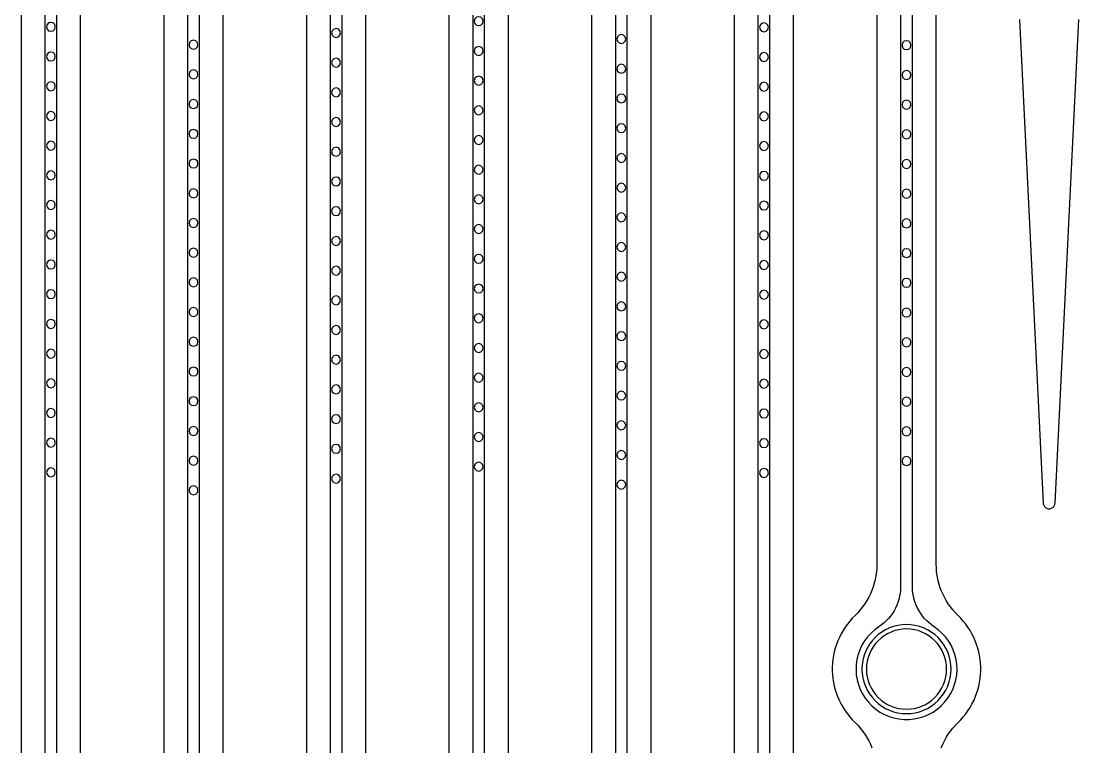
# Model space of a CAD drawing. Header units: metres. Extents: x -1805 to 1655, y -683 to 39617.
# Drawn here: x 216 to 394, y 1701.2 to 1823.3 of the extents above; entities that cross this region are included whole.
import ezdxf

# ---------------------------------------------------------------- set-up
doc = ezdxf.new("R2010")
doc.units = ezdxf.units.M
for name, color, linetype in [('Etching', 5, 'CONTINUOUS'), ('IONP', 7, 'CONTINUOUS'), ('Metal', 4, 'CONTINUOUS'), ('pad_etching', 1, 'CONTINUOUS'), ('PEDOT_SIROF', 6, 'CONTINUOUS')]:
    doc.layers.add(name, color=color, linetype=linetype)

msp = doc.modelspace()

# ---------------------------------------------------------------- linework, layer by layer
at = {"layer": 'Etching'}
for points in [[(216, 9134.24), (216, 970.02)], [(226, 970.02), (226, 9134.24)], [(240, 9134.24), (240, 1097.01)], [(250, 1097.01), (250, 9134.24)], [(264, 9134.24), (264, 1223.99)], [(274, 1223.99), (274, 9134.24)], [(288, 9134.24), (288, 1350.98)], [(298, 1350.98), (298, 9134.24)], [(312, 9134.24), (312, 1477.96)], [(322, 1477.96), (322, 9134.24)], [(336, 9134.24), (336, 1604.94)], [(346, 1604.94), (346, 9134.24)], [(360, 9134.24), (360, 1731.93), (359.98, 1731.29), (359.93, 1730.64), (359.85, 1730.01), (359.73, 1729.38), (359.57, 1728.75), (359.38, 1728.14), (359.17, 1727.53), (358.91, 1726.94), (358.63, 1726.36), (358.32, 1725.8), (357.97, 1725.26), (357.6, 1724.73), (357.2, 1724.23), (356.78, 1723.75), (356.33, 1723.29), (355.87, 1722.83), (355.44, 1722.34), (355.04, 1721.83), (354.66, 1721.31), (354.31, 1720.76), (353.99, 1720.2), (353.7, 1719.62), (353.43, 1719.03), (353.2, 1718.42), (353.01, 1717.8), (352.84, 1717.18), (352.71, 1716.54), (352.6, 1715.9), (352.54, 1715.26), (352.5, 1714.61), (352.5, 1713.96), (352.54, 1713.31), (352.6, 1712.67), (352.71, 1712.03), (352.84, 1711.39), (353.01, 1710.77), (353.2, 1710.15), (353.43, 1709.54), (353.7, 1708.95), (353.99, 1708.37), (354.31, 1707.81), (354.66, 1707.26), (355.04, 1706.74), (355.44, 1706.23), (355.87, 1705.75), (356.33, 1705.28), (356.78, 1704.83), (357.2, 1704.34), (357.6, 1703.84), (357.97, 1703.32), (358.32, 1702.77), (358.63, 1702.21), (358.91, 1701.63), (359.17, 1701.04)], [(370.83, 1701.04), (371.09, 1701.63), (371.37, 1702.21), (371.68, 1702.77), (372.03, 1703.32), (372.4, 1703.84), (372.8, 1704.34), (373.22, 1704.83), (373.67, 1705.28), (374.13, 1705.75), (374.56, 1706.23), (374.96, 1706.74), (375.34, 1707.26), (375.69, 1707.81), (376.01, 1708.37), (376.3, 1708.95), (376.57, 1709.54), (376.8, 1710.15), (376.99, 1710.77), (377.16, 1711.39), (377.29, 1712.03), (377.4, 1712.67), (377.46, 1713.31), (377.5, 1713.96), (377.5, 1714.61), (377.46, 1715.26), (377.4, 1715.9), (377.29, 1716.54), (377.16, 1717.18), (376.99, 1717.8), (376.8, 1718.42), (376.57, 1719.03), (376.3, 1719.62), (376.01, 1720.2), (375.69, 1720.76), (375.34, 1721.31), (374.96, 1721.83), (374.56, 1722.34), (374.13, 1722.83), (373.67, 1723.29), (373.22, 1723.75), (372.8, 1724.23), (372.4, 1724.73), (372.03, 1725.26), (371.68, 1725.8), (371.37, 1726.36), (371.09, 1726.94), (370.83, 1727.53), (370.62, 1728.14), (370.43, 1728.75), (370.27, 1729.38), (370.15, 1730.01), (370.07, 1730.64), (370.02, 1731.29), (370, 1731.93), (370, 9134.24)], [(384, 1823.63), (388, 1742.22), (388.02, 1742.09), (388.05, 1741.97), (388.09, 1741.85), (388.15, 1741.74), (388.22, 1741.64), (388.31, 1741.55), (388.41, 1741.46), (388.51, 1741.4), (388.63, 1741.34), (388.75, 1741.3), (388.87, 1741.28), (389, 1741.27), (389.13, 1741.28), (389.25, 1741.3), (389.37, 1741.34), (389.49, 1741.4), (389.59, 1741.46), (389.69, 1741.55), (389.78, 1741.64), (389.85, 1741.74), (389.91, 1741.85), (389.95, 1741.97), (389.98, 1742.09), (390, 1742.22), (394, 1823.63)]]:
    msp.add_lwpolyline(points, dxfattribs=at)
at = {"layer": 'IONP'}
for points in [[(221.75, 1822.38), (221.65, 1822.76), (221.38, 1823.03), (221, 1823.13), (220.62, 1823.03), (220.35, 1822.76), (220.25, 1822.38), (220.35, 1822.01), (220.62, 1821.73), (221, 1821.63), (221.38, 1821.73), (221.65, 1822.01), (221.75, 1822.38)], [(293.75, 1823.33), (293.65, 1823.71), (293.38, 1823.98), (293, 1824.08), (292.62, 1823.98), (292.35, 1823.71), (292.25, 1823.33), (292.35, 1822.96), (292.62, 1822.68), (293, 1822.58), (293.38, 1822.68), (293.65, 1822.96), (293.75, 1823.33)], [(341.75, 1822.3), (341.65, 1822.68), (341.38, 1822.95), (341, 1823.05), (340.62, 1822.95), (340.35, 1822.68), (340.25, 1822.3), (340.35, 1821.93), (340.62, 1821.65), (341, 1821.55), (341.38, 1821.65), (341.65, 1821.93), (341.75, 1822.3)], [(269.75, 1821.35), (269.65, 1821.72), (269.38, 1822), (269, 1822.1), (268.62, 1822), (268.35, 1821.72), (268.25, 1821.35), (268.35, 1820.97), (268.62, 1820.7), (269, 1820.6), (269.38, 1820.7), (269.65, 1820.97), (269.75, 1821.35)], [(317.75, 1820.32), (317.65, 1820.69), (317.38, 1820.97), (317, 1821.07), (316.62, 1820.97), (316.35, 1820.69), (316.25, 1820.32), (316.35, 1819.94), (316.62, 1819.67), (317, 1819.57), (317.38, 1819.67), (317.65, 1819.94), (317.75, 1820.32)], [(245.75, 1819.37), (245.65, 1819.74), (245.38, 1820.01), (245, 1820.12), (244.62, 1820.01), (244.35, 1819.74), (244.25, 1819.37), (244.35, 1818.99), (244.62, 1818.72), (245, 1818.62), (245.38, 1818.72), (245.65, 1818.99), (245.75, 1819.37)], [(365.75, 1819.29), (365.65, 1819.66), (365.38, 1819.94), (365, 1820.04), (364.62, 1819.94), (364.35, 1819.66), (364.25, 1819.29), (364.35, 1818.91), (364.62, 1818.64), (365, 1818.54), (365.38, 1818.64), (365.65, 1818.91), (365.75, 1819.29)], [(221.75, 1817.38), (221.65, 1817.76), (221.38, 1818.03), (221, 1818.13), (220.62, 1818.03), (220.35, 1817.76), (220.25, 1817.38), (220.35, 1817.01), (220.62, 1816.73), (221, 1816.63), (221.38, 1816.73), (221.65, 1817.01), (221.75, 1817.38)], [(293.75, 1818.33), (293.65, 1818.71), (293.38, 1818.98), (293, 1819.08), (292.62, 1818.98), (292.35, 1818.71), (292.25, 1818.33), (292.35, 1817.96), (292.62, 1817.68), (293, 1817.58), (293.38, 1817.68), (293.65, 1817.96), (293.75, 1818.33)], [(341.75, 1817.3), (341.65, 1817.68), (341.38, 1817.95), (341, 1818.05), (340.62, 1817.95), (340.35, 1817.68), (340.25, 1817.3), (340.35, 1816.93), (340.62, 1816.65), (341, 1816.55), (341.38, 1816.65), (341.65, 1816.93), (341.75, 1817.3)], [(269.75, 1816.35), (269.65, 1816.72), (269.38, 1817), (269, 1817.1), (268.62, 1817), (268.35, 1816.72), (268.25, 1816.35), (268.35, 1815.97), (268.62, 1815.7), (269, 1815.6), (269.38, 1815.7), (269.65, 1815.97), (269.75, 1816.35)], [(317.75, 1815.32), (317.65, 1815.69), (317.38, 1815.97), (317, 1816.07), (316.62, 1815.97), (316.35, 1815.69), (316.25, 1815.32), (316.35, 1814.94), (316.62, 1814.67), (317, 1814.57), (317.38, 1814.67), (317.65, 1814.94), (317.75, 1815.32)], [(245.75, 1814.37), (245.65, 1814.74), (245.38, 1815.01), (245, 1815.12), (244.62, 1815.01), (244.35, 1814.74), (244.25, 1814.37), (244.35, 1813.99), (244.62, 1813.72), (245, 1813.62), (245.38, 1813.72), (245.65, 1813.99), (245.75, 1814.37)], [(293.75, 1813.33), (293.65, 1813.71), (293.38, 1813.98), (293, 1814.08), (292.62, 1813.98), (292.35, 1813.71), (292.25, 1813.33), (292.35, 1812.96), (292.62, 1812.68), (293, 1812.58), (293.38, 1812.68), (293.65, 1812.96), (293.75, 1813.33)], [(365.75, 1814.29), (365.65, 1814.66), (365.38, 1814.94), (365, 1815.04), (364.62, 1814.94), (364.35, 1814.66), (364.25, 1814.29), (364.35, 1813.91), (364.62, 1813.64), (365, 1813.54), (365.38, 1813.64), (365.65, 1813.91), (365.75, 1814.29)], [(221.75, 1812.38), (221.65, 1812.76), (221.38, 1813.03), (221, 1813.13), (220.62, 1813.03), (220.35, 1812.76), (220.25, 1812.38), (220.35, 1812.01), (220.62, 1811.73), (221, 1811.63), (221.38, 1811.73), (221.65, 1812.01), (221.75, 1812.38)], [(269.75, 1811.35), (269.65, 1811.72), (269.38, 1812), (269, 1812.1), (268.62, 1812), (268.35, 1811.72), (268.25, 1811.35), (268.35, 1810.97), (268.62, 1810.7), (269, 1810.6), (269.38, 1810.7), (269.65, 1810.97), (269.75, 1811.35)], [(341.75, 1812.3), (341.65, 1812.68), (341.38, 1812.95), (341, 1813.05), (340.62, 1812.95), (340.35, 1812.68), (340.25, 1812.3), (340.35, 1811.93), (340.62, 1811.65), (341, 1811.55), (341.38, 1811.65), (341.65, 1811.93), (341.75, 1812.3)], [(317.75, 1810.32), (317.65, 1810.69), (317.38, 1810.97), (317, 1811.07), (316.62, 1810.97), (316.35, 1810.69), (316.25, 1810.32), (316.35, 1809.94), (316.62, 1809.67), (317, 1809.57), (317.38, 1809.67), (317.65, 1809.94), (317.75, 1810.32)], [(245.75, 1809.37), (245.65, 1809.74), (245.38, 1810.01), (245, 1810.12), (244.62, 1810.01), (244.35, 1809.74), (244.25, 1809.37), (244.35, 1808.99), (244.62, 1808.72), (245, 1808.62), (245.38, 1808.72), (245.65, 1808.99), (245.75, 1809.37)], [(293.75, 1808.33), (293.65, 1808.71), (293.38, 1808.98), (293, 1809.08), (292.62, 1808.98), (292.35, 1808.71), (292.25, 1808.33), (292.35, 1807.96), (292.62, 1807.68), (293, 1807.58), (293.38, 1807.68), (293.65, 1807.96), (293.75, 1808.33)], [(365.75, 1809.29), (365.65, 1809.66), (365.38, 1809.94), (365, 1810.04), (364.62, 1809.94), (364.35, 1809.66), (364.25, 1809.29), (364.35, 1808.91), (364.62, 1808.64), (365, 1808.54), (365.38, 1808.64), (365.65, 1808.91), (365.75, 1809.29)], [(221.75, 1807.38), (221.65, 1807.76), (221.38, 1808.03), (221, 1808.13), (220.62, 1808.03), (220.35, 1807.76), (220.25, 1807.38), (220.35, 1807.01), (220.62, 1806.73), (221, 1806.63), (221.38, 1806.73), (221.65, 1807.01), (221.75, 1807.38)], [(269.75, 1806.35), (269.65, 1806.72), (269.38, 1807), (269, 1807.1), (268.62, 1807), (268.35, 1806.72), (268.25, 1806.35), (268.35, 1805.97), (268.62, 1805.7), (269, 1805.6), (269.38, 1805.7), (269.65, 1805.97), (269.75, 1806.35)], [(341.75, 1807.3), (341.65, 1807.68), (341.38, 1807.95), (341, 1808.05), (340.62, 1807.95), (340.35, 1807.68), (340.25, 1807.3), (340.35, 1806.93), (340.62, 1806.65), (341, 1806.55), (341.38, 1806.65), (341.65, 1806.93), (341.75, 1807.3)], [(245.75, 1804.37), (245.65, 1804.74), (245.38, 1805.01), (245, 1805.12), (244.62, 1805.01), (244.35, 1804.74), (244.25, 1804.37), (244.35, 1803.99), (244.62, 1803.72), (245, 1803.62), (245.38, 1803.72), (245.65, 1803.99), (245.75, 1804.37)], [(317.75, 1805.32), (317.65, 1805.69), (317.38, 1805.97), (317, 1806.07), (316.62, 1805.97), (316.35, 1805.69), (316.25, 1805.32), (316.35, 1804.94), (316.62, 1804.67), (317, 1804.57), (317.38, 1804.67), (317.65, 1804.94), (317.75, 1805.32)], [(365.75, 1804.29), (365.65, 1804.66), (365.38, 1804.94), (365, 1805.04), (364.62, 1804.94), (364.35, 1804.66), (364.25, 1804.29), (364.35, 1803.91), (364.62, 1803.64), (365, 1803.54), (365.38, 1803.64), (365.65, 1803.91), (365.75, 1804.29)], [(293.75, 1803.33), (293.65, 1803.71), (293.38, 1803.98), (293, 1804.08), (292.62, 1803.98), (292.35, 1803.71), (292.25, 1803.33), (292.35, 1802.96), (292.62, 1802.68), (293, 1802.58), (293.38, 1802.68), (293.65, 1802.96), (293.75, 1803.33)], [(221.75, 1802.38), (221.65, 1802.76), (221.38, 1803.03), (221, 1803.13), (220.62, 1803.03), (220.35, 1802.76), (220.25, 1802.38), (220.35, 1802.01), (220.62, 1801.73), (221, 1801.63), (221.38, 1801.73), (221.65, 1802.01), (221.75, 1802.38)], [(269.75, 1801.35), (269.65, 1801.72), (269.38, 1802), (269, 1802.1), (268.62, 1802), (268.35, 1801.72), (268.25, 1801.35), (268.35, 1800.97), (268.62, 1800.7), (269, 1800.6), (269.38, 1800.7), (269.65, 1800.97), (269.75, 1801.35)], [(341.75, 1802.3), (341.65, 1802.68), (341.38, 1802.95), (341, 1803.05), (340.62, 1802.95), (340.35, 1802.68), (340.25, 1802.3), (340.35, 1801.93), (340.62, 1801.65), (341, 1801.55), (341.38, 1801.65), (341.65, 1801.93), (341.75, 1802.3)], [(245.75, 1799.37), (245.65, 1799.74), (245.38, 1800.01), (245, 1800.12), (244.62, 1800.01), (244.35, 1799.74), (244.25, 1799.37), (244.35, 1798.99), (244.62, 1798.72), (245, 1798.62), (245.38, 1798.72), (245.65, 1798.99), (245.75, 1799.37)], [(317.75, 1800.32), (317.65, 1800.69), (317.38, 1800.97), (317, 1801.07), (316.62, 1800.97), (316.35, 1800.69), (316.25, 1800.32), (316.35, 1799.94), (316.62, 1799.67), (317, 1799.57), (317.38, 1799.67), (317.65, 1799.94), (317.75, 1800.32)], [(365.75, 1799.29), (365.65, 1799.66), (365.38, 1799.94), (365, 1800.04), (364.62, 1799.94), (364.35, 1799.66), (364.25, 1799.29), (364.35, 1798.91), (364.62, 1798.64), (365, 1798.54), (365.38, 1798.64), (365.65, 1798.91), (365.75, 1799.29)], [(221.75, 1797.38), (221.65, 1797.76), (221.38, 1798.03), (221, 1798.13), (220.62, 1798.03), (220.35, 1797.76), (220.25, 1797.38), (220.35, 1797.01), (220.62, 1796.73), (221, 1796.63), (221.38, 1796.73), (221.65, 1797.01), (221.75, 1797.38)], [(293.75, 1798.33), (293.65, 1798.71), (293.38, 1798.98), (293, 1799.08), (292.62, 1798.98), (292.35, 1798.71), (292.25, 1798.33), (292.35, 1797.96), (292.62, 1797.68), (293, 1797.58), (293.38, 1797.68), (293.65, 1797.96), (293.75, 1798.33)], [(341.75, 1797.3), (341.65, 1797.68), (341.38, 1797.95), (341, 1798.05), (340.62, 1797.95), (340.35, 1797.68), (340.25, 1797.3), (340.35, 1796.93), (340.62, 1796.65), (341, 1796.55), (341.38, 1796.65), (341.65, 1796.93), (341.75, 1797.3)], [(269.75, 1796.35), (269.65, 1796.72), (269.38, 1797), (269, 1797.1), (268.62, 1797), (268.35, 1796.72), (268.25, 1796.35), (268.35, 1795.97), (268.62, 1795.7), (269, 1795.6), (269.38, 1795.7), (269.65, 1795.97), (269.75, 1796.35)], [(317.75, 1795.32), (317.65, 1795.69), (317.38, 1795.97), (317, 1796.07), (316.62, 1795.97), (316.35, 1795.69), (316.25, 1795.32), (316.35, 1794.94), (316.62, 1794.67), (317, 1794.57), (317.38, 1794.67), (317.65, 1794.94), (317.75, 1795.32)], [(245.75, 1794.37), (245.65, 1794.74), (245.38, 1795.01), (245, 1795.12), (244.62, 1795.01), (244.35, 1794.74), (244.25, 1794.37), (244.35, 1793.99), (244.62, 1793.72), (245, 1793.62), (245.38, 1793.72), (245.65, 1793.99), (245.75, 1794.37)], [(365.75, 1794.29), (365.65, 1794.66), (365.38, 1794.94), (365, 1795.04), (364.62, 1794.94), (364.35, 1794.66), (364.25, 1794.29), (364.35, 1793.91), (364.62, 1793.64), (365, 1793.54), (365.38, 1793.64), (365.65, 1793.91), (365.75, 1794.29)], [(221.75, 1792.38), (221.65, 1792.76), (221.38, 1793.03), (221, 1793.13), (220.62, 1793.03), (220.35, 1792.76), (220.25, 1792.38), (220.35, 1792.01), (220.62, 1791.73), (221, 1791.63), (221.38, 1791.73), (221.65, 1792.01), (221.75, 1792.38)], [(293.75, 1793.33), (293.65, 1793.71), (293.38, 1793.98), (293, 1794.08), (292.62, 1793.98), (292.35, 1793.71), (292.25, 1793.33), (292.35, 1792.96), (292.62, 1792.68), (293, 1792.58), (293.38, 1792.68), (293.65, 1792.96), (293.75, 1793.33)], [(341.75, 1792.3), (341.65, 1792.68), (341.38, 1792.95), (341, 1793.05), (340.62, 1792.95), (340.35, 1792.68), (340.25, 1792.3), (340.35, 1791.93), (340.62, 1791.65), (341, 1791.55), (341.38, 1791.65), (341.65, 1791.93), (341.75, 1792.3)], [(269.75, 1791.35), (269.65, 1791.72), (269.38, 1792), (269, 1792.1), (268.62, 1792), (268.35, 1791.72), (268.25, 1791.35), (268.35, 1790.97), (268.62, 1790.7), (269, 1790.6), (269.38, 1790.7), (269.65, 1790.97), (269.75, 1791.35)], [(317.75, 1790.32), (317.65, 1790.69), (317.38, 1790.97), (317, 1791.07), (316.62, 1790.97), (316.35, 1790.69), (316.25, 1790.32), (316.35, 1789.94), (316.62, 1789.67), (317, 1789.57), (317.38, 1789.67), (317.65, 1789.94), (317.75, 1790.32)], [(245.75, 1789.37), (245.65, 1789.74), (245.38, 1790.01), (245, 1790.12), (244.62, 1790.01), (244.35, 1789.74), (244.25, 1789.37), (244.35, 1788.99), (244.62, 1788.72), (245, 1788.62), (245.38, 1788.72), (245.65, 1788.99), (245.75, 1789.37)], [(293.75, 1788.33), (293.65, 1788.71), (293.38, 1788.98), (293, 1789.08), (292.62, 1788.98), (292.35, 1788.71), (292.25, 1788.33), (292.35, 1787.96), (292.62, 1787.68), (293, 1787.58), (293.38, 1787.68), (293.65, 1787.96), (293.75, 1788.33)], [(365.75, 1789.29), (365.65, 1789.66), (365.38, 1789.94), (365, 1790.04), (364.62, 1789.94), (364.35, 1789.66), (364.25, 1789.29), (364.35, 1788.91), (364.62, 1788.64), (365, 1788.54), (365.38, 1788.64), (365.65, 1788.91), (365.75, 1789.29)], [(221.75, 1787.38), (221.65, 1787.76), (221.38, 1788.03), (221, 1788.13), (220.62, 1788.03), (220.35, 1787.76), (220.25, 1787.38), (220.35, 1787.01), (220.62, 1786.73), (221, 1786.63), (221.38, 1786.73), (221.65, 1787.01), (221.75, 1787.38)], [(341.75, 1787.3), (341.65, 1787.68), (341.38, 1787.95), (341, 1788.05), (340.62, 1787.95), (340.35, 1787.68), (340.25, 1787.3), (340.35, 1786.93), (340.62, 1786.65), (341, 1786.55), (341.38, 1786.65), (341.65, 1786.93), (341.75, 1787.3)], [(269.75, 1786.35), (269.65, 1786.72), (269.38, 1787), (269, 1787.1), (268.62, 1787), (268.35, 1786.72), (268.25, 1786.35), (268.35, 1785.97), (268.62, 1785.7), (269, 1785.6), (269.38, 1785.7), (269.65, 1785.97), (269.75, 1786.35)], [(317.75, 1785.32), (317.65, 1785.69), (317.38, 1785.97), (317, 1786.07), (316.62, 1785.97), (316.35, 1785.69), (316.25, 1785.32), (316.35, 1784.94), (316.62, 1784.67), (317, 1784.57), (317.38, 1784.67), (317.65, 1784.94), (317.75, 1785.32)], [(245.75, 1784.37), (245.65, 1784.74), (245.38, 1785.01), (245, 1785.12), (244.62, 1785.01), (244.35, 1784.74), (244.25, 1784.37), (244.35, 1783.99), (244.62, 1783.72), (245, 1783.62), (245.38, 1783.72), (245.65, 1783.99), (245.75, 1784.37)], [(293.75, 1783.33), (293.65, 1783.71), (293.38, 1783.98), (293, 1784.08), (292.62, 1783.98), (292.35, 1783.71), (292.25, 1783.33), (292.35, 1782.96), (292.62, 1782.68), (293, 1782.58), (293.38, 1782.68), (293.65, 1782.96), (293.75, 1783.33)], [(365.75, 1784.29), (365.65, 1784.66), (365.38, 1784.94), (365, 1785.04), (364.62, 1784.94), (364.35, 1784.66), (364.25, 1784.29), (364.35, 1783.91), (364.62, 1783.64), (365, 1783.54), (365.38, 1783.64), (365.65, 1783.91), (365.75, 1784.29)], [(221.75, 1782.38), (221.65, 1782.76), (221.38, 1783.03), (221, 1783.13), (220.62, 1783.03), (220.35, 1782.76), (220.25, 1782.38), (220.35, 1782.01), (220.62, 1781.73), (221, 1781.63), (221.38, 1781.73), (221.65, 1782.01), (221.75, 1782.38)], [(269.75, 1781.35), (269.65, 1781.72), (269.38, 1782), (269, 1782.1), (268.62, 1782), (268.35, 1781.72), (268.25, 1781.35), (268.35, 1780.97), (268.62, 1780.7), (269, 1780.6), (269.38, 1780.7), (269.65, 1780.97), (269.75, 1781.35)], [(341.75, 1782.3), (341.65, 1782.68), (341.38, 1782.95), (341, 1783.05), (340.62, 1782.95), (340.35, 1782.68), (340.25, 1782.3), (340.35, 1781.93), (340.62, 1781.65), (341, 1781.55), (341.38, 1781.65), (341.65, 1781.93), (341.75, 1782.3)], [(245.75, 1779.37), (245.65, 1779.74), (245.38, 1780.01), (245, 1780.12), (244.62, 1780.01), (244.35, 1779.74), (244.25, 1779.37), (244.35, 1778.99), (244.62, 1778.72), (245, 1778.62), (245.38, 1778.72), (245.65, 1778.99), (245.75, 1779.37)], [(317.75, 1780.32), (317.65, 1780.69), (317.38, 1780.97), (317, 1781.07), (316.62, 1780.97), (316.35, 1780.69), (316.25, 1780.32), (316.35, 1779.94), (316.62, 1779.67), (317, 1779.57), (317.38, 1779.67), (317.65, 1779.94), (317.75, 1780.32)], [(365.75, 1779.29), (365.65, 1779.66), (365.38, 1779.94), (365, 1780.04), (364.62, 1779.94), (364.35, 1779.66), (364.25, 1779.29), (364.35, 1778.91), (364.62, 1778.64), (365, 1778.54), (365.38, 1778.64), (365.65, 1778.91), (365.75, 1779.29)], [(293.75, 1778.33), (293.65, 1778.71), (293.38, 1778.98), (293, 1779.08), (292.62, 1778.98), (292.35, 1778.71), (292.25, 1778.33), (292.35, 1777.96), (292.62, 1777.68), (293, 1777.58), (293.38, 1777.68), (293.65, 1777.96), (293.75, 1778.33)], [(221.75, 1777.38), (221.65, 1777.76), (221.38, 1778.03), (221, 1778.13), (220.62, 1778.03), (220.35, 1777.76), (220.25, 1777.38), (220.35, 1777.01), (220.62, 1776.73), (221, 1776.63), (221.38, 1776.73), (221.65, 1777.01), (221.75, 1777.38)], [(269.75, 1776.35), (269.65, 1776.72), (269.38, 1777), (269, 1777.1), (268.62, 1777), (268.35, 1776.72), (268.25, 1776.35), (268.35, 1775.97), (268.62, 1775.7), (269, 1775.6), (269.38, 1775.7), (269.65, 1775.97), (269.75, 1776.35)], [(341.75, 1777.3), (341.65, 1777.68), (341.38, 1777.95), (341, 1778.05), (340.62, 1777.95), (340.35, 1777.68), (340.25, 1777.3), (340.35, 1776.93), (340.62, 1776.65), (341, 1776.55), (341.38, 1776.65), (341.65, 1776.93), (341.75, 1777.3)], [(245.75, 1774.37), (245.65, 1774.74), (245.38, 1775.01), (245, 1775.12), (244.62, 1775.01), (244.35, 1774.74), (244.25, 1774.37), (244.35, 1773.99), (244.62, 1773.72), (245, 1773.62), (245.38, 1773.72), (245.65, 1773.99), (245.75, 1774.37)], [(317.75, 1775.32), (317.65, 1775.69), (317.38, 1775.97), (317, 1776.07), (316.62, 1775.97), (316.35, 1775.69), (316.25, 1775.32), (316.35, 1774.94), (316.62, 1774.67), (317, 1774.57), (317.38, 1774.67), (317.65, 1774.94), (317.75, 1775.32)], [(365.75, 1774.29), (365.65, 1774.66), (365.38, 1774.94), (365, 1775.04), (364.62, 1774.94), (364.35, 1774.66), (364.25, 1774.29), (364.35, 1773.91), (364.62, 1773.64), (365, 1773.54), (365.38, 1773.64), (365.65, 1773.91), (365.75, 1774.29)], [(221.75, 1772.38), (221.65, 1772.76), (221.38, 1773.03), (221, 1773.13), (220.62, 1773.03), (220.35, 1772.76), (220.25, 1772.38), (220.35, 1772.01), (220.62, 1771.73), (221, 1771.63), (221.38, 1771.73), (221.65, 1772.01), (221.75, 1772.38)], [(293.75, 1773.33), (293.65, 1773.71), (293.38, 1773.98), (293, 1774.08), (292.62, 1773.98), (292.35, 1773.71), (292.25, 1773.33), (292.35, 1772.96), (292.62, 1772.68), (293, 1772.58), (293.38, 1772.68), (293.65, 1772.96), (293.75, 1773.33)], [(341.75, 1772.3), (341.65, 1772.68), (341.38, 1772.95), (341, 1773.05), (340.62, 1772.95), (340.35, 1772.68), (340.25, 1772.3), (340.35, 1771.93), (340.62, 1771.65), (341, 1771.55), (341.38, 1771.65), (341.65, 1771.93), (341.75, 1772.3)], [(269.75, 1771.35), (269.65, 1771.72), (269.38, 1772), (269, 1772.1), (268.62, 1772), (268.35, 1771.72), (268.25, 1771.35), (268.35, 1770.97), (268.62, 1770.7), (269, 1770.6), (269.38, 1770.7), (269.65, 1770.97), (269.75, 1771.35)], [(245.75, 1769.37), (245.65, 1769.74), (245.38, 1770.01), (245, 1770.12), (244.62, 1770.01), (244.35, 1769.74), (244.25, 1769.37), (244.35, 1768.99), (244.62, 1768.72), (245, 1768.62), (245.38, 1768.72), (245.65, 1768.99), (245.75, 1769.37)], [(317.75, 1770.32), (317.65, 1770.69), (317.38, 1770.97), (317, 1771.07), (316.62, 1770.97), (316.35, 1770.69), (316.25, 1770.32), (316.35, 1769.94), (316.62, 1769.67), (317, 1769.57), (317.38, 1769.67), (317.65, 1769.94), (317.75, 1770.32)], [(365.75, 1769.29), (365.65, 1769.66), (365.38, 1769.94), (365, 1770.04), (364.62, 1769.94), (364.35, 1769.66), (364.25, 1769.29), (364.35, 1768.91), (364.62, 1768.64), (365, 1768.54), (365.38, 1768.64), (365.65, 1768.91), (365.75, 1769.29)], [(221.75, 1767.38), (221.65, 1767.76), (221.38, 1768.03), (221, 1768.13), (220.62, 1768.03), (220.35, 1767.76), (220.25, 1767.38), (220.35, 1767.01), (220.62, 1766.73), (221, 1766.63), (221.38, 1766.73), (221.65, 1767.01), (221.75, 1767.38)], [(293.75, 1768.33), (293.65, 1768.71), (293.38, 1768.98), (293, 1769.08), (292.62, 1768.98), (292.35, 1768.71), (292.25, 1768.33), (292.35, 1767.96), (292.62, 1767.68), (293, 1767.58), (293.38, 1767.68), (293.65, 1767.96), (293.75, 1768.33)], [(341.75, 1767.3), (341.65, 1767.68), (341.38, 1767.95), (341, 1768.05), (340.62, 1767.95), (340.35, 1767.68), (340.25, 1767.3), (340.35, 1766.93), (340.62, 1766.65), (341, 1766.55), (341.38, 1766.65), (341.65, 1766.93), (341.75, 1767.3)], [(269.75, 1766.35), (269.65, 1766.72), (269.38, 1767), (269, 1767.1), (268.62, 1767), (268.35, 1766.72), (268.25, 1766.35), (268.35, 1765.97), (268.62, 1765.7), (269, 1765.6), (269.38, 1765.7), (269.65, 1765.97), (269.75, 1766.35)], [(317.75, 1765.32), (317.65, 1765.69), (317.38, 1765.97), (317, 1766.07), (316.62, 1765.97), (316.35, 1765.69), (316.25, 1765.32), (316.35, 1764.94), (316.62, 1764.67), (317, 1764.57), (317.38, 1764.67), (317.65, 1764.94), (317.75, 1765.32)], [(245.75, 1764.37), (245.65, 1764.74), (245.38, 1765.01), (245, 1765.12), (244.62, 1765.01), (244.35, 1764.74), (244.25, 1764.37), (244.35, 1763.99), (244.62, 1763.72), (245, 1763.62), (245.38, 1763.72), (245.65, 1763.99), (245.75, 1764.37)], [(293.75, 1763.33), (293.65, 1763.71), (293.38, 1763.98), (293, 1764.08), (292.62, 1763.98), (292.35, 1763.71), (292.25, 1763.33), (292.35, 1762.96), (292.62, 1762.68), (293, 1762.58), (293.38, 1762.68), (293.65, 1762.96), (293.75, 1763.33)], [(365.75, 1764.29), (365.65, 1764.66), (365.38, 1764.94), (365, 1765.04), (364.62, 1764.94), (364.35, 1764.66), (364.25, 1764.29), (364.35, 1763.91), (364.62, 1763.64), (365, 1763.54), (365.38, 1763.64), (365.65, 1763.91), (365.75, 1764.29)], [(221.75, 1762.38), (221.65, 1762.76), (221.38, 1763.03), (221, 1763.13), (220.62, 1763.03), (220.35, 1762.76), (220.25, 1762.38), (220.35, 1762.01), (220.62, 1761.73), (221, 1761.63), (221.38, 1761.73), (221.65, 1762.01), (221.75, 1762.38)], [(341.75, 1762.3), (341.65, 1762.68), (341.38, 1762.95), (341, 1763.05), (340.62, 1762.95), (340.35, 1762.68), (340.25, 1762.3), (340.35, 1761.93), (340.62, 1761.65), (341, 1761.55), (341.38, 1761.65), (341.65, 1761.93), (341.75, 1762.3)], [(269.75, 1761.35), (269.65, 1761.72), (269.38, 1762), (269, 1762.1), (268.62, 1762), (268.35, 1761.72), (268.25, 1761.35), (268.35, 1760.97), (268.62, 1760.7), (269, 1760.6), (269.38, 1760.7), (269.65, 1760.97), (269.75, 1761.35)], [(317.75, 1760.32), (317.65, 1760.69), (317.38, 1760.97), (317, 1761.07), (316.62, 1760.97), (316.35, 1760.69), (316.25, 1760.32), (316.35, 1759.94), (316.62, 1759.67), (317, 1759.57), (317.38, 1759.67), (317.65, 1759.94), (317.75, 1760.32)], [(245.75, 1759.37), (245.65, 1759.74), (245.38, 1760.01), (245, 1760.12), (244.62, 1760.01), (244.35, 1759.74), (244.25, 1759.37), (244.35, 1758.99), (244.62, 1758.72), (245, 1758.62), (245.38, 1758.72), (245.65, 1758.99), (245.75, 1759.37)], [(293.75, 1758.33), (293.65, 1758.71), (293.38, 1758.98), (293, 1759.08), (292.62, 1758.98), (292.35, 1758.71), (292.25, 1758.33), (292.35, 1757.96), (292.62, 1757.68), (293, 1757.58), (293.38, 1757.68), (293.65, 1757.96), (293.75, 1758.33)], [(365.75, 1759.29), (365.65, 1759.66), (365.38, 1759.94), (365, 1760.04), (364.62, 1759.94), (364.35, 1759.66), (364.25, 1759.29), (364.35, 1758.91), (364.62, 1758.64), (365, 1758.54), (365.38, 1758.64), (365.65, 1758.91), (365.75, 1759.29)], [(221.75, 1757.38), (221.65, 1757.76), (221.38, 1758.03), (221, 1758.13), (220.62, 1758.03), (220.35, 1757.76), (220.25, 1757.38), (220.35, 1757.01), (220.62, 1756.73), (221, 1756.63), (221.38, 1756.73), (221.65, 1757.01), (221.75, 1757.38)], [(269.75, 1756.35), (269.65, 1756.72), (269.38, 1757), (269, 1757.1), (268.62, 1757), (268.35, 1756.72), (268.25, 1756.35), (268.35, 1755.97), (268.62, 1755.7), (269, 1755.6), (269.38, 1755.7), (269.65, 1755.97), (269.75, 1756.35)], [(341.75, 1757.3), (341.65, 1757.68), (341.38, 1757.95), (341, 1758.05), (340.62, 1757.95), (340.35, 1757.68), (340.25, 1757.3), (340.35, 1756.93), (340.62, 1756.65), (341, 1756.55), (341.38, 1756.65), (341.65, 1756.93), (341.75, 1757.3)], [(245.75, 1754.37), (245.65, 1754.74), (245.38, 1755.01), (245, 1755.12), (244.62, 1755.01), (244.35, 1754.74), (244.25, 1754.37), (244.35, 1753.99), (244.62, 1753.72), (245, 1753.62), (245.38, 1753.72), (245.65, 1753.99), (245.75, 1754.37)], [(317.75, 1755.32), (317.65, 1755.69), (317.38, 1755.97), (317, 1756.07), (316.62, 1755.97), (316.35, 1755.69), (316.25, 1755.32), (316.35, 1754.94), (316.62, 1754.67), (317, 1754.57), (317.38, 1754.67), (317.65, 1754.94), (317.75, 1755.32)], [(293.75, 1753.33), (293.65, 1753.71), (293.38, 1753.98), (293, 1754.08), (292.62, 1753.98), (292.35, 1753.71), (292.25, 1753.33), (292.35, 1752.96), (292.62, 1752.68), (293, 1752.58), (293.38, 1752.68), (293.65, 1752.96), (293.75, 1753.33)], [(365.75, 1754.29), (365.65, 1754.66), (365.38, 1754.94), (365, 1755.04), (364.62, 1754.94), (364.35, 1754.66), (364.25, 1754.29), (364.35, 1753.91), (364.62, 1753.64), (365, 1753.54), (365.38, 1753.64), (365.65, 1753.91), (365.75, 1754.29)], [(221.75, 1752.38), (221.65, 1752.76), (221.38, 1753.03), (221, 1753.13), (220.62, 1753.03), (220.35, 1752.76), (220.25, 1752.38), (220.35, 1752.01), (220.62, 1751.73), (221, 1751.63), (221.38, 1751.73), (221.65, 1752.01), (221.75, 1752.38)], [(269.75, 1751.35), (269.65, 1751.72), (269.38, 1752), (269, 1752.1), (268.62, 1752), (268.35, 1751.72), (268.25, 1751.35), (268.35, 1750.97), (268.62, 1750.7), (269, 1750.6), (269.38, 1750.7), (269.65, 1750.97), (269.75, 1751.35)], [(341.75, 1752.3), (341.65, 1752.68), (341.38, 1752.95), (341, 1753.05), (340.62, 1752.95), (340.35, 1752.68), (340.25, 1752.3), (340.35, 1751.93), (340.62, 1751.65), (341, 1751.55), (341.38, 1751.65), (341.65, 1751.93), (341.75, 1752.3)], [(245.75, 1749.37), (245.65, 1749.74), (245.38, 1750.01), (245, 1750.12), (244.62, 1750.01), (244.35, 1749.74), (244.25, 1749.37), (244.35, 1748.99), (244.62, 1748.72), (245, 1748.62), (245.38, 1748.72), (245.65, 1748.99), (245.75, 1749.37)], [(317.75, 1750.32), (317.65, 1750.69), (317.38, 1750.97), (317, 1751.07), (316.62, 1750.97), (316.35, 1750.69), (316.25, 1750.32), (316.35, 1749.94), (316.62, 1749.67), (317, 1749.57), (317.38, 1749.67), (317.65, 1749.94), (317.75, 1750.32)], [(365.75, 1749.29), (365.65, 1749.66), (365.38, 1749.94), (365, 1750.04), (364.62, 1749.94), (364.35, 1749.66), (364.25, 1749.29), (364.35, 1748.91), (364.62, 1748.64), (365, 1748.54), (365.38, 1748.64), (365.65, 1748.91), (365.75, 1749.29)], [(221.75, 1747.38), (221.65, 1747.76), (221.38, 1748.03), (221, 1748.13), (220.62, 1748.03), (220.35, 1747.76), (220.25, 1747.38), (220.35, 1747.01), (220.62, 1746.73), (221, 1746.63), (221.38, 1746.73), (221.65, 1747.01), (221.75, 1747.38)], [(293.75, 1748.33), (293.65, 1748.71), (293.38, 1748.98), (293, 1749.08), (292.62, 1748.98), (292.35, 1748.71), (292.25, 1748.33), (292.35, 1747.96), (292.62, 1747.68), (293, 1747.58), (293.38, 1747.68), (293.65, 1747.96), (293.75, 1748.33)], [(341.75, 1747.3), (341.65, 1747.68), (341.38, 1747.95), (341, 1748.05), (340.62, 1747.95), (340.35, 1747.68), (340.25, 1747.3), (340.35, 1746.93), (340.62, 1746.65), (341, 1746.55), (341.38, 1746.65), (341.65, 1746.93), (341.75, 1747.3)], [(269.75, 1746.35), (269.65, 1746.72), (269.38, 1747), (269, 1747.1), (268.62, 1747), (268.35, 1746.72), (268.25, 1746.35), (268.35, 1745.97), (268.62, 1745.7), (269, 1745.6), (269.38, 1745.7), (269.65, 1745.97), (269.75, 1746.35)], [(245.75, 1744.37), (245.65, 1744.74), (245.38, 1745.01), (245, 1745.12), (244.62, 1745.01), (244.35, 1744.74), (244.25, 1744.37), (244.35, 1743.99), (244.62, 1743.72), (245, 1743.62), (245.38, 1743.72), (245.65, 1743.99), (245.75, 1744.37)], [(317.75, 1745.32), (317.65, 1745.69), (317.38, 1745.97), (317, 1746.07), (316.62, 1745.97), (316.35, 1745.69), (316.25, 1745.32), (316.35, 1744.94), (316.62, 1744.67), (317, 1744.57), (317.38, 1744.67), (317.65, 1744.94), (317.75, 1745.32)]]:
    msp.add_lwpolyline(points, close=True, dxfattribs=at)
at = {"layer": 'Metal'}
for points in [[(220, 9436.51), (220, 966.21)], [(222, 966.21), (222, 9436.51)], [(244, 9436.51), (244, 1093.19)], [(246, 1093.19), (246, 9436.51)], [(268, 9436.51), (268, 1220.18)], [(270, 1220.18), (270, 9436.51)], [(292, 9436.51), (292, 1347.16)], [(294, 1347.16), (294, 9436.51)], [(316, 9436.51), (316, 1474.15)], [(318, 1474.15), (318, 9436.51)], [(340, 9436.51), (340, 1601.13)], [(342, 1601.13), (342, 9436.51)], [(364, 9436.51), (364, 1728.12), (363.98, 1727.59), (363.93, 1727.06), (363.84, 1726.54), (363.72, 1726.02), (363.56, 1725.51), (363.38, 1725.02), (363.15, 1724.54), (362.9, 1724.07), (362.62, 1723.62), (362.31, 1723.19), (361.97, 1722.79), (361.6, 1722.4), (361.21, 1722.05), (360.8, 1721.71), (360.36, 1721.41), (359.67, 1720.91), (359.03, 1720.34), (358.46, 1719.71), (357.94, 1719.03), (357.5, 1718.29), (357.14, 1717.52), (356.85, 1716.72), (356.65, 1715.88), (356.53, 1715.04), (356.5, 1714.18), (356.55, 1713.33), (356.69, 1712.49), (356.91, 1711.66), (357.22, 1710.86), (357.6, 1710.1), (358.06, 1709.38), (358.59, 1708.71), (359.18, 1708.09), (359.83, 1707.54), (360.53, 1707.05), (361.28, 1706.64), (362.07, 1706.31), (362.89, 1706.05), (363.72, 1705.88), (364.57, 1705.8), (365.43, 1705.8), (366.28, 1705.88), (367.11, 1706.05), (367.93, 1706.31), (368.72, 1706.64), (369.47, 1707.05), (370.17, 1707.54), (370.82, 1708.09), (371.41, 1708.71), (371.94, 1709.38), (372.4, 1710.1), (372.78, 1710.86), (373.09, 1711.66), (373.31, 1712.49), (373.45, 1713.33), (373.5, 1714.18), (373.47, 1715.04), (373.35, 1715.88), (373.15, 1716.72), (372.86, 1717.52), (372.5, 1718.29), (372.06, 1719.03), (371.54, 1719.71), (370.97, 1720.34), (370.33, 1720.91), (369.64, 1721.41), (369.2, 1721.71), (368.79, 1722.05), (368.4, 1722.4), (368.03, 1722.79), (367.69, 1723.19), (367.38, 1723.62), (367.1, 1724.07), (366.85, 1724.54), (366.62, 1725.02), (366.44, 1725.51), (366.28, 1726.02), (366.16, 1726.54), (366.07, 1727.06), (366.02, 1727.59), (366, 1728.12), (366, 9436.51)]]:
    msp.add_lwpolyline(points, dxfattribs=at)
at = {"layer": 'pad_etching'}
msp.add_lwpolyline([(371.75, 1714.29), (371.72, 1714.95), (371.62, 1715.6), (371.46, 1716.25), (371.24, 1716.87), (370.95, 1717.47), (370.61, 1718.04), (370.22, 1718.57), (369.77, 1719.06), (369.28, 1719.5), (368.75, 1719.9), (368.18, 1720.24), (367.58, 1720.52), (366.96, 1720.75), (366.32, 1720.91), (365.66, 1721), (365, 1721.04), (364.34, 1721), (363.68, 1720.91), (363.04, 1720.75), (362.42, 1720.52), (361.82, 1720.24), (361.25, 1719.9), (360.72, 1719.5), (360.23, 1719.06), (359.78, 1718.57), (359.39, 1718.04), (359.05, 1717.47), (358.76, 1716.87), (358.54, 1716.25), (358.38, 1715.6), (358.28, 1714.95), (358.25, 1714.29), (358.28, 1713.62), (358.38, 1712.97), (358.54, 1712.33), (358.76, 1711.7), (359.05, 1711.1), (359.39, 1710.54), (359.78, 1710), (360.23, 1709.51), (360.72, 1709.07), (361.25, 1708.67), (361.82, 1708.33), (362.42, 1708.05), (363.04, 1707.83), (363.68, 1707.67), (364.34, 1707.57), (365, 1707.54), (365.66, 1707.57), (366.32, 1707.67), (366.96, 1707.83), (367.58, 1708.05), (368.18, 1708.33), (368.75, 1708.67), (369.28, 1709.07), (369.77, 1709.51), (370.22, 1710), (370.61, 1710.54), (370.95, 1711.1), (371.24, 1711.7), (371.46, 1712.33), (371.62, 1712.97), (371.72, 1713.62), (371.75, 1714.29)], close=True, dxfattribs=at)
at = {"layer": 'PEDOT_SIROF'}
msp.add_lwpolyline([(372.5, 1714.29), (372.46, 1715.02), (372.36, 1715.75), (372.18, 1716.46), (371.93, 1717.16), (371.61, 1717.82), (371.24, 1718.45), (370.8, 1719.04), (370.3, 1719.59), (369.76, 1720.08), (369.17, 1720.52), (368.54, 1720.9), (367.87, 1721.21), (367.18, 1721.46), (366.46, 1721.64), (365.74, 1721.75), (365, 1721.79), (364.26, 1721.75), (363.54, 1721.64), (362.82, 1721.46), (362.13, 1721.21), (361.46, 1720.9), (360.83, 1720.52), (360.24, 1720.08), (359.7, 1719.59), (359.2, 1719.04), (358.76, 1718.45), (358.39, 1717.82), (358.07, 1717.16), (357.82, 1716.46), (357.64, 1715.75), (357.54, 1715.02), (357.5, 1714.29), (357.54, 1713.55), (357.64, 1712.82), (357.82, 1712.11), (358.07, 1711.42), (358.39, 1710.75), (358.76, 1710.12), (359.2, 1709.53), (359.7, 1708.98), (360.24, 1708.49), (360.83, 1708.05), (361.46, 1707.67), (362.13, 1707.36), (362.82, 1707.11), (363.54, 1706.93), (364.26, 1706.82), (365, 1706.79), (365.74, 1706.82), (366.46, 1706.93), (367.18, 1707.11), (367.87, 1707.36), (368.54, 1707.67), (369.17, 1708.05), (369.76, 1708.49), (370.3, 1708.98), (370.8, 1709.53), (371.24, 1710.12), (371.61, 1710.75), (371.93, 1711.42), (372.18, 1712.11), (372.36, 1712.82), (372.46, 1713.55), (372.5, 1714.29)], close=True, dxfattribs=at)

doc.saveas('drawing.dxf')
